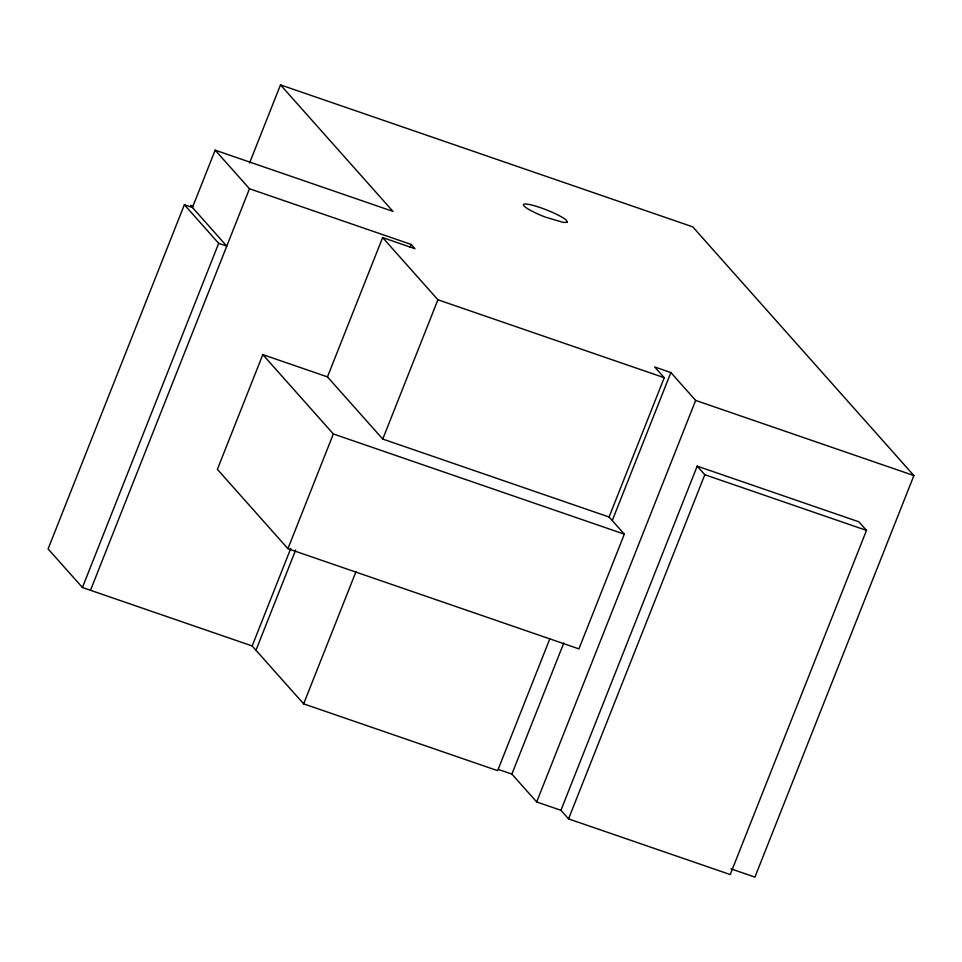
<?xml version="1.0" encoding="UTF-8"?>
<svg xmlns="http://www.w3.org/2000/svg" width="962" height="962" viewBox="0 0 962 962"><rect width="100%" height="100%" fill="white"/><g stroke="black" fill="none" stroke-linecap="round" stroke-linejoin="round"><path stroke-width="1.44" d="M249.579 162.963L280.495 84.884L392.989 211.399L215.163 150.168L192.448 207.527L184.367 204.738L48.1 548.917L82.419 587.505L252.164 645.959L303.643 703.859L497.631 770.658L549.975 638.467M82.419 587.505L218.687 243.338L184.367 204.738M90.5 590.295L249.483 188.756L215.163 150.168M262.806 354.617L217.376 469.348L287.927 548.689L578.92 648.893L624.338 534.163L609.078 517.015L382.756 439.069L327.465 376.888L262.806 354.617L333.345 433.958L624.338 534.163M327.465 376.888L382.623 237.578L414.959 248.713L411.147 244.432L249.483 188.756M287.927 548.689L333.345 433.958M252.164 645.959L290.801 548.364M410.04 247.222L411.147 244.432M255.976 650.252L295.647 550.06M382.756 439.069L437.914 299.771L382.623 237.578M303.643 703.859L355.988 571.656M609.078 517.015L664.237 377.705L654.701 366.979L670.875 372.547L695.658 400.42L913.9 475.577L754.917 877.116L731.024 868.878M560.93 810.305L697.197 466.137L858.862 521.801L866.485 530.387L730.218 874.554L568.554 818.89L560.93 810.305L536.676 801.959L511.892 774.085L563.78 643.025M612.361 520.334L670.875 372.547M536.676 801.959L695.658 400.42M568.554 818.89L704.821 474.711L697.197 466.137M280.495 84.884L692.724 226.84L913.9 475.577M193.374 206.349L190.548 205.375L226.767 246.116L218.687 243.338M437.914 299.771L664.237 377.705M704.821 474.711L866.485 530.387M498.424 769.444L511.892 774.085M567.243 222.222L563.407 222.462L545.213 217.063A23.617 3.571 21.6 0 1 523.556 205.315A23.617 3.571 21.6 0 1 540.379 207.636A23.617 3.571 21.6 0 1 566.077 219.949L567.243 222.222"/></g></svg>
